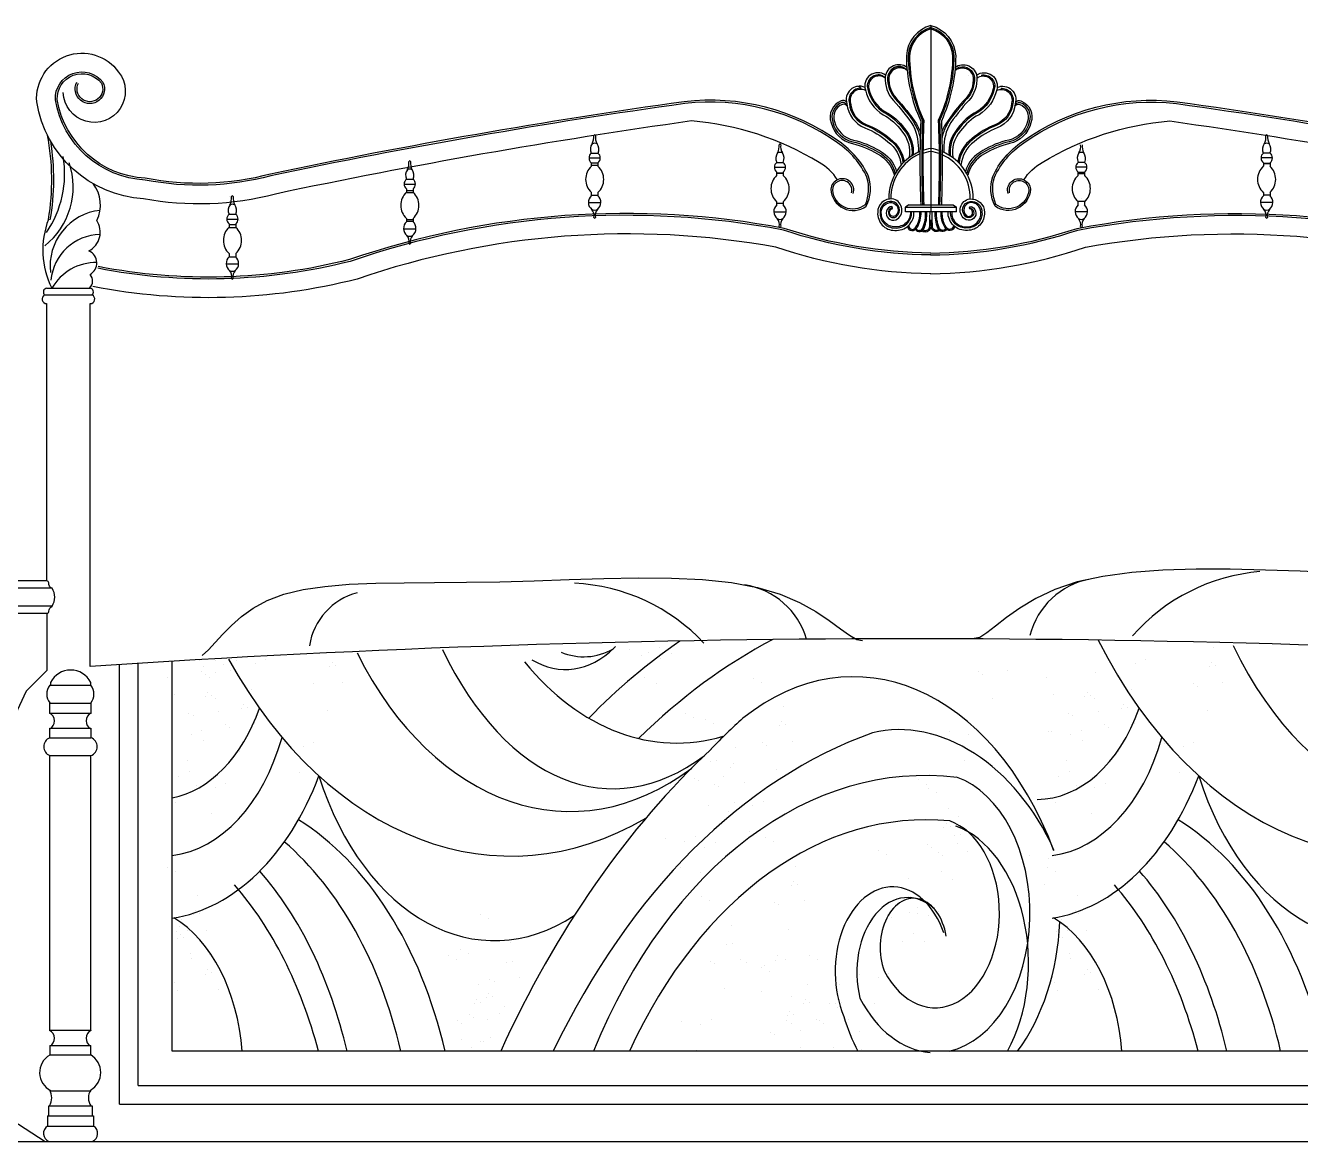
# Model space of a CAD drawing. Header units: inches. Extents: x 15.4 to 57.9, y 9.9 to 34.7.
# Drawn here: x 16.785 to 18.15, y 22.211 to 23.405 of the extents above; entities that cross this region are included whole.
import ezdxf

# ---------------------------------------------------------------- set-up
doc = ezdxf.new("R2010")
doc.units = ezdxf.units.IN
doc.header["$MEASUREMENT"] = 0
for name, color, linetype in [('02', 2, 'Continuous'), ('1', 1, 'Continuous'), ('4', 4, 'Continuous')]:
    doc.layers.add(name, color=color, linetype=linetype)

msp = doc.modelspace()

# ---------------------------------------------------------------- linework, layer by layer
at = {"layer": '02'}
for p, q in [((17.7954, 23.3517), (17.7954, 23.3517)), ((17.3886, 23.2633), (17.4007, 23.2633)), ((17.3911, 23.2685), (17.3982, 23.2685)), ((18.1202, 23.2633), (18.1082, 23.2633)), ((18.1178, 23.2685), (18.1107, 23.2685)), ((17.3911, 23.2581), (17.3982, 23.2581)), ((17.3911, 23.2581), (17.3911, 23.2544)), ((17.3911, 23.2557), (17.3982, 23.2557)), ((17.3982, 23.2581), (17.3982, 23.2544)), ((17.5871, 23.2534), (17.5991, 23.2534)), ((17.5895, 23.2586), (17.5966, 23.2586)), ((17.9218, 23.2534), (17.9098, 23.2534)), ((17.9193, 23.2586), (17.9122, 23.2586)), ((17.9196, 23.256), (17.9196, 23.256)), ((17.9224, 23.2604), (17.9224, 23.2604)), ((18.1107, 23.2581), (18.1107, 23.2544)), ((18.1178, 23.2574), (18.1107, 23.2574)), ((18.1178, 23.2569), (18.1107, 23.2569)), ((18.1178, 23.2581), (18.1178, 23.2544)), ((17.1932, 23.2406), (17.2003, 23.2406)), ((17.5895, 23.2482), (17.5895, 23.2445)), ((17.5895, 23.2475), (17.5966, 23.2475)), ((17.5895, 23.247), (17.5966, 23.247)), ((17.5966, 23.2482), (17.5966, 23.2445)), ((17.5968, 23.2451), (17.5968, 23.2451)), ((17.9122, 23.2482), (17.9122, 23.2445)), ((17.9193, 23.2477), (17.9122, 23.2477)), ((17.9193, 23.2465), (17.9122, 23.2465)), ((17.9193, 23.2482), (17.9193, 23.2445)), ((17.0033, 23.2225), (17.0033, 23.2225)), ((17.1907, 23.2354), (17.2027, 23.2354)), ((17.1932, 23.2302), (17.1932, 23.2265)), ((17.1932, 23.2286), (17.2003, 23.2286)), ((17.1932, 23.2264), (17.2003, 23.2264)), ((17.2003, 23.2302), (17.2003, 23.2265)), ((17.3911, 23.2265), (17.3911, 23.2229)), ((17.3911, 23.2236), (17.3982, 23.2236)), ((17.3982, 23.2265), (17.3982, 23.2229)), ((17.5986, 23.2256), (17.5986, 23.2256)), ((17.9066, 23.2352), (17.9066, 23.2352)), ((18.1107, 23.2265), (18.1107, 23.2229)), ((18.1178, 23.2236), (18.1107, 23.2236)), ((18.1178, 23.2265), (18.1178, 23.2229)), ((17.388, 23.2155), (17.4013, 23.2155)), ((17.5895, 23.2166), (17.5895, 23.213)), ((17.5895, 23.2149), (17.5966, 23.2149)), ((17.5966, 23.2166), (17.5966, 23.213)), ((17.731, 23.2133), (17.7275, 23.2107)), ((17.731, 23.2133), (17.7787, 23.2133)), ((17.7745, 23.2182), (17.7745, 23.2182)), ((17.7787, 23.2133), (17.7821, 23.2107)), ((17.7948, 23.2151), (17.7948, 23.2151)), ((17.8059, 23.2198), (17.8059, 23.2198)), ((17.9193, 23.2166), (17.9122, 23.2166)), ((17.9122, 23.2166), (17.9122, 23.213)), ((17.9157, 23.2195), (17.9157, 23.2195)), ((17.9174, 23.2091), (17.9174, 23.2091)), ((17.9193, 23.2166), (17.9193, 23.213)), ((18.1209, 23.2155), (18.1076, 23.2155)), ((17.0007, 23.1979), (17.0128, 23.1979)), ((17.0032, 23.2031), (17.0103, 23.2031)), ((17.014, 23.1965), (17.014, 23.1965)), ((17.1932, 23.1986), (17.1932, 23.1951)), ((17.1932, 23.1974), (17.2003, 23.1974)), ((17.1932, 23.1958), (17.2003, 23.1958)), ((17.2003, 23.1986), (17.2003, 23.1951)), ((17.5864, 23.2056), (17.5997, 23.2056)), ((17.7821, 23.2056), (17.7275, 23.2056)), ((17.9224, 23.2056), (17.9091, 23.2056)), ((17.0032, 23.1927), (17.0032, 23.189)), ((17.0032, 23.1922), (17.0103, 23.1922)), ((17.0032, 23.1889), (17.0103, 23.1889)), ((17.0103, 23.1927), (17.0103, 23.189)), ((17.19, 23.1876), (17.2034, 23.1876)), ((17.7906, 23.1873), (17.7906, 23.1873)), ((16.9995, 23.1626), (16.9995, 23.1626)), ((17.0032, 23.1611), (17.0032, 23.1575)), ((17.0032, 23.1575), (17.0103, 23.1575)), ((17.0103, 23.1611), (17.0103, 23.1575)), ((17.0001, 23.1501), (17.0134, 23.1501)), ((16.8057, 23.1167), (16.8567, 23.1167)), ((16.8079, 23.1241), (16.8545, 23.1241)), ((16.8079, 23.1074), (16.8079, 22.8107)), ((16.8544, 22.7189), (16.8544, 23.1074)), ((16.8137, 22.8027), (16.2148, 22.8027)), ((16.8081, 22.8107), (16.2204, 22.8107)), ((16.8137, 22.7837), (16.2148, 22.7837)), ((16.8084, 22.7757), (16.2201, 22.7757)), ((17.4322, 22.7376), (17.4322, 22.7376)), ((17.445, 22.7312), (17.445, 22.7312)), ((17.4524, 22.7344), (17.4524, 22.7344)), ((17.4636, 22.7391), (17.4636, 22.7391)), ((17.4765, 22.7328), (17.4765, 22.7328)), ((18.0576, 22.7394), (18.0576, 22.7394)), ((16.8858, 22.2506), (16.8858, 22.7207)), ((16.9058, 22.2706), (16.9058, 22.7218)), ((16.9424, 22.3074), (16.9424, 22.7239)), ((16.9713, 22.7256), (16.9713, 22.7256)), ((16.9756, 22.7193), (16.9756, 22.7193)), ((16.989, 22.7256), (16.989, 22.7256)), ((16.9974, 22.7211), (16.9974, 22.7211)), ((17.011, 22.7249), (17.011, 22.7249)), ((17.0313, 22.7218), (17.0313, 22.7218)), ((17.0425, 22.7264), (17.0425, 22.7264)), ((17.1108, 22.7186), (17.1108, 22.7186)), ((17.1135, 22.7231), (17.1135, 22.7231)), ((17.1173, 22.7199), (17.1173, 22.7199)), ((17.4653, 22.7281), (17.4653, 22.7281)), ((17.9733, 22.7218), (17.9733, 22.7218)), ((17.9845, 22.7264), (17.9845, 22.7264)), ((18.0528, 22.7186), (18.0528, 22.7186)), ((18.0556, 22.7231), (18.0556, 22.7231)), ((18.0593, 22.7199), (18.0593, 22.7199)), ((16.9368, 22.7072), (16.9368, 22.7072)), ((16.9732, 22.7133), (16.9732, 22.7133)), ((16.9775, 22.7104), (16.9775, 22.7104)), ((16.9823, 22.7077), (16.9823, 22.7077)), ((16.9885, 22.713), (16.9885, 22.713)), ((17.0046, 22.7148), (17.0046, 22.7148)), ((17.4483, 22.7067), (17.4483, 22.7067)), ((17.5648, 22.7066), (17.5648, 22.7066)), ((17.8054, 22.7135), (17.8054, 22.7135)), ((17.8097, 22.7107), (17.8097, 22.7107)), ((17.8368, 22.715), (17.8368, 22.715)), ((17.8789, 22.7072), (17.8789, 22.7072)), ((17.9305, 22.713), (17.9305, 22.713)), ((16.8112, 22.6991), (16.8551, 22.6991)), ((16.9444, 22.6895), (16.9444, 22.6895)), ((16.9803, 22.6914), (16.9803, 22.6914)), ((17.021, 22.6951), (17.021, 22.6951)), ((17.0272, 22.694), (17.0272, 22.694)), ((17.0935, 22.7007), (17.0935, 22.7007)), ((17.1249, 22.7022), (17.1249, 22.7022)), ((17.4612, 22.7003), (17.4612, 22.7003)), ((17.5732, 22.7022), (17.5732, 22.7022)), ((17.8864, 22.6895), (17.8864, 22.6895)), ((17.9224, 22.6914), (17.9224, 22.6914)), ((17.963, 22.6951), (17.963, 22.6951)), ((17.9692, 22.694), (17.9692, 22.694)), ((18.0355, 22.7007), (18.0355, 22.7007)), ((18.0398, 22.6978), (18.0398, 22.6978)), ((18.0669, 22.7022), (18.0669, 22.7022)), ((16.8112, 22.6799), (16.8551, 22.6799)), ((16.9776, 22.687), (16.9776, 22.687)), ((16.9841, 22.6883), (16.9841, 22.6883)), ((16.9882, 22.6844), (16.9882, 22.6844)), ((17.019, 22.6788), (17.019, 22.6788)), ((17.5968, 22.6761), (17.5968, 22.6761)), ((17.8205, 22.6846), (17.8205, 22.6846)), ((17.9196, 22.687), (17.9196, 22.687)), ((17.9261, 22.6883), (17.9261, 22.6883)), ((17.9303, 22.6844), (17.9303, 22.6844)), ((17.961, 22.6788), (17.961, 22.6788)), ((16.811, 22.6692), (16.8554, 22.6692)), ((16.9603, 22.669), (16.9603, 22.669)), ((16.9646, 22.6662), (16.9646, 22.6662)), ((16.9917, 22.6706), (16.9917, 22.6706)), ((17.0163, 22.6744), (17.0163, 22.6744)), ((17.0228, 22.6756), (17.0228, 22.6756)), ((17.1086, 22.6717), (17.1086, 22.6717)), ((17.4917, 22.6687), (17.4917, 22.6687)), ((17.5001, 22.6642), (17.5001, 22.6642)), ((17.5132, 22.6624), (17.5132, 22.6624)), ((17.9023, 22.669), (17.9023, 22.669)), ((17.9066, 22.6662), (17.9066, 22.6662)), ((17.9337, 22.6706), (17.9337, 22.6706)), ((17.9583, 22.6744), (17.9583, 22.6744)), ((17.9648, 22.6756), (17.9648, 22.6756)), ((18.0506, 22.6717), (18.0506, 22.6717)), ((16.8112, 22.6529), (16.8551, 22.6529)), ((16.9423, 22.649), (16.9423, 22.649)), ((16.9737, 22.6505), (16.9737, 22.6505)), ((16.9989, 22.6564), (16.9989, 22.6564)), ((17.0033, 22.6535), (17.0033, 22.6535)), ((17.0304, 22.6579), (17.0304, 22.6579)), ((17.5216, 22.6579), (17.5216, 22.6579)), ((17.5921, 22.6554), (17.5921, 22.6554)), ((17.5948, 22.6598), (17.5948, 22.6598)), ((17.5986, 22.6566), (17.5986, 22.6566)), ((17.7745, 22.6493), (17.7745, 22.6493)), ((17.8059, 22.6508), (17.8059, 22.6508)), ((17.8809, 22.6499), (17.8809, 22.6499)), ((17.8843, 22.649), (17.8843, 22.649)), ((17.9157, 22.6505), (17.9157, 22.6505)), ((17.941, 22.6564), (17.941, 22.6564)), ((17.9453, 22.6535), (17.9453, 22.6535)), ((17.9724, 22.6579), (17.9724, 22.6579)), ((16.8112, 22.6428), (16.8551, 22.6428)), ((16.9625, 22.6459), (16.9625, 22.6459)), ((16.9754, 22.6401), (16.9754, 22.6401)), ((17.0626, 22.6364), (17.0626, 22.6364)), ((17.094, 22.6379), (17.094, 22.6379)), ((17.5238, 22.6382), (17.5238, 22.6382)), ((17.5747, 22.6374), (17.5747, 22.6374)), ((17.6062, 22.6389), (17.6062, 22.6389)), ((17.7948, 22.6461), (17.7948, 22.6461)), ((17.9046, 22.6459), (17.9046, 22.6459)), ((17.9174, 22.6401), (17.9174, 22.6401)), ((18.0046, 22.6364), (18.0046, 22.6364)), ((18.036, 22.6379), (18.036, 22.6379)), ((16.8112, 22.6236), (16.8551, 22.6236)), ((17.014, 22.6275), (17.014, 22.6275)), ((17.0828, 22.6332), (17.0828, 22.6332)), ((17.5453, 22.6319), (17.5453, 22.6319)), ((17.5791, 22.6346), (17.5791, 22.6346)), ((17.9561, 22.6275), (17.9561, 22.6275)), ((18.0249, 22.6332), (18.0249, 22.6332)), ((16.9584, 22.6181), (16.9584, 22.6181)), ((17.519, 22.6175), (17.519, 22.6175)), ((17.5255, 22.6187), (17.5255, 22.6187)), ((17.5405, 22.6111), (17.5405, 22.6111)), ((17.5433, 22.6156), (17.5433, 22.6156)), ((17.5898, 22.6085), (17.5898, 22.6085)), ((17.7906, 22.6183), (17.7906, 22.6183)), ((17.9004, 22.6181), (17.9004, 22.6181)), ((16.9496, 22.6016), (16.9496, 22.6016)), ((16.9608, 22.6063), (16.9608, 22.6063)), ((17.0787, 22.6055), (17.0787, 22.6055)), ((17.5017, 22.5995), (17.5017, 22.5995)), ((17.506, 22.5966), (17.506, 22.5966)), ((17.5331, 22.601), (17.5331, 22.601)), ((17.5546, 22.5947), (17.5546, 22.5947)), ((17.7414, 22.5977), (17.7414, 22.5977)), ((17.8917, 22.6016), (17.8917, 22.6016)), ((17.9028, 22.6063), (17.9028, 22.6063)), ((18.0208, 22.6055), (18.0208, 22.6055)), ((16.9681, 22.5921), (16.9681, 22.5921)), ((16.9883, 22.589), (16.9883, 22.589)), ((16.9995, 22.5936), (16.9995, 22.5936)), ((17.5232, 22.5932), (17.5232, 22.5932)), ((17.5275, 22.5903), (17.5275, 22.5903)), ((17.7498, 22.5932), (17.7498, 22.5932)), ((17.7526, 22.5888), (17.7526, 22.5888)), ((17.761, 22.5843), (17.761, 22.5843)), ((17.9101, 22.5921), (17.9101, 22.5921)), ((17.9303, 22.589), (17.9303, 22.589)), ((17.9415, 22.5936), (17.9415, 22.5936)), ((16.9455, 22.5739), (16.9455, 22.5739)), ((17.5168, 22.5706), (17.5168, 22.5706)), ((17.5439, 22.5732), (17.5439, 22.5732)), ((17.5641, 22.57), (17.5641, 22.57)), ((17.5753, 22.5747), (17.5753, 22.5747)), ((17.7734, 22.5672), (17.7734, 22.5672)), ((17.8876, 22.5739), (17.8876, 22.5739)), ((16.9842, 22.5612), (16.9842, 22.5612)), ((17.5383, 22.5642), (17.5383, 22.5642)), ((17.7847, 22.5583), (17.7847, 22.5583)), ((17.9262, 22.5612), (17.9262, 22.5612)), ((17.56, 22.5422), (17.56, 22.5422)), ((17.7687, 22.5465), (17.7687, 22.5465)), ((17.7714, 22.5509), (17.7714, 22.5509)), ((17.7752, 22.5477), (17.7752, 22.5477)), ((17.4708, 22.5352), (17.4708, 22.5352)), ((17.4911, 22.5321), (17.4911, 22.5321)), ((17.5022, 22.5367), (17.5022, 22.5367)), ((17.5125, 22.5257), (17.5125, 22.5257)), ((17.5237, 22.5304), (17.5237, 22.5304)), ((17.5777, 22.5359), (17.5777, 22.5359)), ((17.586, 22.5314), (17.586, 22.5314)), ((17.7514, 22.5285), (17.7514, 22.5285)), ((17.7799, 22.5376), (17.7799, 22.5376)), ((17.7828, 22.53), (17.7828, 22.53)), ((17.7864, 22.5388), (17.7864, 22.5388)), ((17.6987, 22.5225), (17.6987, 22.5225)), ((17.7071, 22.518), (17.7071, 22.518)), ((17.7557, 22.5256), (17.7557, 22.5256)), ((17.7626, 22.5196), (17.7626, 22.5196)), ((17.7669, 22.5167), (17.7669, 22.5167)), ((17.794, 22.5211), (17.794, 22.5211)), ((17.8601, 22.5164), (17.8601, 22.5164)), ((17.8803, 22.5132), (17.8803, 22.5132)), ((16.9374, 22.5043), (16.9374, 22.5043)), ((16.9458, 22.4998), (16.9458, 22.4998)), ((17.487, 22.5043), (17.487, 22.5043)), ((17.6097, 22.5054), (17.6097, 22.5054)), ((17.7664, 22.4996), (17.7664, 22.4996)), ((17.8794, 22.5043), (17.8794, 22.5043)), ((17.8878, 22.4998), (17.8878, 22.4998)), ((17.5084, 22.498), (17.5084, 22.498)), ((17.6077, 22.4891), (17.6077, 22.4891)), ((17.6115, 22.4859), (17.6115, 22.4859)), ((17.7308, 22.492), (17.7308, 22.492)), ((17.7777, 22.4907), (17.7777, 22.4907)), ((17.8762, 22.4855), (17.8762, 22.4855)), ((16.9695, 22.4738), (16.9695, 22.4738)), ((17.5089, 22.4727), (17.5089, 22.4727)), ((17.605, 22.4847), (17.605, 22.4847)), ((17.726, 22.4713), (17.726, 22.4713)), ((17.7325, 22.4725), (17.7325, 22.4725)), ((17.9115, 22.4738), (17.9115, 22.4738)), ((16.9675, 22.4575), (16.9675, 22.4575)), ((17.5173, 22.4682), (17.5173, 22.4682)), ((17.5876, 22.4667), (17.5876, 22.4667)), ((17.592, 22.4638), (17.592, 22.4638)), ((17.619, 22.4682), (17.619, 22.4682)), ((17.7205, 22.4642), (17.7205, 22.4642)), ((17.7407, 22.461), (17.7407, 22.461)), ((17.7519, 22.4657), (17.7519, 22.4657)), ((17.9095, 22.4575), (17.9095, 22.4575)), ((16.9523, 22.4485), (16.9523, 22.4485)), ((16.9647, 22.4531), (16.9647, 22.4531)), ((16.9712, 22.4543), (16.9712, 22.4543)), ((17.2726, 22.4537), (17.2726, 22.4537)), ((17.281, 22.4492), (17.281, 22.4492)), ((17.7087, 22.4533), (17.7087, 22.4533)), ((17.713, 22.4504), (17.713, 22.4504)), ((17.7317, 22.4553), (17.7317, 22.4553)), ((17.7401, 22.4548), (17.7401, 22.4548)), ((17.752, 22.4521), (17.752, 22.4521)), ((17.7631, 22.4568), (17.7631, 22.4568)), ((17.8943, 22.4485), (17.8943, 22.4485)), ((17.9067, 22.4531), (17.9067, 22.4531)), ((17.9132, 22.4543), (17.9132, 22.4543)), ((16.9474, 22.4351), (16.9474, 22.4351)), ((16.9503, 22.441), (16.9503, 22.441)), ((16.9517, 22.4322), (16.9517, 22.4322)), ((16.9587, 22.4366), (16.9587, 22.4366)), ((16.9788, 22.4366), (16.9788, 22.4366)), ((17.541, 22.4422), (17.541, 22.4422)), ((17.6027, 22.4378), (17.6027, 22.4378)), ((17.7366, 22.4333), (17.7366, 22.4333)), ((17.8894, 22.4351), (17.8894, 22.4351)), ((17.8923, 22.441), (17.8923, 22.441)), ((17.8923, 22.4322), (17.8923, 22.4322)), ((17.9007, 22.4366), (17.9007, 22.4366)), ((17.9208, 22.4366), (17.9208, 22.4366)), ((16.9475, 22.4278), (16.9475, 22.4278)), ((16.954, 22.429), (16.954, 22.429)), ((17.3046, 22.4232), (17.3046, 22.4232)), ((17.5362, 22.4214), (17.5362, 22.4214)), ((17.5427, 22.4227), (17.5427, 22.4227)), ((17.7238, 22.4244), (17.7238, 22.4244)), ((17.7479, 22.4244), (17.7479, 22.4244)), ((17.896, 22.429), (17.896, 22.429)), ((16.9616, 22.4113), (16.9616, 22.4113)), ((16.9625, 22.4062), (16.9625, 22.4062)), ((16.9823, 22.4105), (16.9823, 22.4105)), ((17.2382, 22.4094), (17.2382, 22.4094)), ((17.2466, 22.405), (17.2466, 22.405)), ((17.2511, 22.4157), (17.2511, 22.4157)), ((17.2595, 22.4113), (17.2595, 22.4113)), ((17.3064, 22.4037), (17.3064, 22.4037)), ((17.5189, 22.4035), (17.5189, 22.4035)), ((17.5503, 22.405), (17.5503, 22.405)), ((17.5882, 22.4039), (17.5882, 22.4039)), ((17.5905, 22.4094), (17.5905, 22.4094)), ((17.5989, 22.405), (17.5989, 22.405)), ((17.6249, 22.4094), (17.6249, 22.4094)), ((17.6333, 22.405), (17.6333, 22.405)), ((17.9036, 22.4113), (17.9036, 22.4113)), ((17.9045, 22.4062), (17.9045, 22.4062)), ((17.9244, 22.4105), (17.9244, 22.4105)), ((16.9776, 22.3898), (16.9776, 22.3898)), ((16.9803, 22.3942), (16.9803, 22.3942)), ((16.9841, 22.391), (16.9841, 22.391)), ((17.2999, 22.4025), (17.2999, 22.4025)), ((17.5232, 22.4006), (17.5232, 22.4006)), ((17.5568, 22.4024), (17.5568, 22.4024)), ((17.5734, 22.3968), (17.5734, 22.3968)), ((17.577, 22.3993), (17.577, 22.3993)), ((17.5818, 22.3923), (17.5818, 22.3923)), ((17.7093, 22.3905), (17.7093, 22.3905)), ((17.9196, 22.3898), (17.9196, 22.3898)), ((17.9224, 22.3942), (17.9224, 22.3942)), ((17.9261, 22.391), (17.9261, 22.391)), ((16.9453, 22.3809), (16.9453, 22.3809)), ((17.2702, 22.3789), (17.2702, 22.3789)), ((17.2825, 22.3845), (17.2825, 22.3845)), ((17.2869, 22.3816), (17.2869, 22.3816)), ((17.314, 22.386), (17.314, 22.386)), ((17.6226, 22.3789), (17.6226, 22.3789)), ((17.657, 22.3789), (17.657, 22.3789)), ((17.6778, 22.389), (17.6778, 22.389)), ((17.6981, 22.3858), (17.6981, 22.3858)), ((17.8873, 22.3809), (17.8873, 22.3809)), ((16.9479, 22.3723), (16.9479, 22.3723)), ((16.9917, 22.3733), (16.9917, 22.3733)), ((17.2682, 22.3626), (17.2682, 22.3626)), ((17.2784, 22.3645), (17.2784, 22.3645)), ((17.2811, 22.369), (17.2811, 22.369)), ((17.2849, 22.3658), (17.2849, 22.3658)), ((17.534, 22.3745), (17.534, 22.3745)), ((17.5729, 22.3715), (17.5729, 22.3715)), ((17.6054, 22.3663), (17.6054, 22.3663)), ((17.6206, 22.3626), (17.6206, 22.3626)), ((17.655, 22.3626), (17.655, 22.3626)), ((17.8899, 22.3723), (17.8899, 22.3723)), ((17.9337, 22.3733), (17.9337, 22.3733)), ((17.2655, 22.3582), (17.2655, 22.3582)), ((17.272, 22.3594), (17.272, 22.3594)), ((17.2976, 22.3556), (17.2976, 22.3556)), ((17.6034, 22.35), (17.6034, 22.35)), ((17.6178, 22.3582), (17.6178, 22.3582)), ((17.6244, 22.3594), (17.6244, 22.3594)), ((17.6464, 22.3588), (17.6464, 22.3588)), ((17.6522, 22.3582), (17.6522, 22.3582)), ((17.6548, 22.3544), (17.6548, 22.3544)), ((17.6587, 22.3594), (17.6587, 22.3594)), ((17.694, 22.3581), (17.694, 22.3581)), ((17.2482, 22.3402), (17.2482, 22.3402)), ((17.2525, 22.3374), (17.2525, 22.3374)), ((17.2611, 22.3465), (17.2611, 22.3465)), ((17.2654, 22.3437), (17.2654, 22.3437)), ((17.2796, 22.3417), (17.2796, 22.3417)), ((17.2925, 22.3481), (17.2925, 22.3481)), ((17.488, 22.3392), (17.488, 22.3392)), ((17.5083, 22.336), (17.5083, 22.336)), ((17.5194, 22.3407), (17.5194, 22.3407)), ((17.6005, 22.3402), (17.6005, 22.3402)), ((17.6007, 22.3456), (17.6007, 22.3456)), ((17.6049, 22.3374), (17.6049, 22.3374)), ((17.6072, 22.3468), (17.6072, 22.3468)), ((17.6319, 22.3417), (17.6319, 22.3417)), ((17.6349, 22.3402), (17.6349, 22.3402)), ((17.6392, 22.3374), (17.6392, 22.3374)), ((17.6663, 22.3417), (17.6663, 22.3417)), ((16.811, 22.3296), (16.8554, 22.3296)), ((17.2831, 22.3217), (17.2831, 22.3217)), ((17.5833, 22.3276), (17.5833, 22.3276)), ((17.5877, 22.3247), (17.5877, 22.3247)), ((17.6148, 22.3291), (17.6148, 22.3291)), ((17.6785, 22.3283), (17.6785, 22.3283)), ((16.8112, 22.3134), (16.8551, 22.3134)), ((18.5665, 22.3072), (16.9424, 22.3074)), ((17.2517, 22.3202), (17.2517, 22.3202)), ((17.2633, 22.3113), (17.2633, 22.3113)), ((17.2719, 22.3171), (17.2719, 22.3171)), ((17.2761, 22.3176), (17.2761, 22.3176)), ((17.5041, 22.3083), (17.5041, 22.3083)), ((17.6156, 22.3113), (17.6156, 22.3113)), ((17.65, 22.3113), (17.65, 22.3113)), ((17.6737, 22.3076), (17.6737, 22.3076)), ((17.6802, 22.3088), (17.6802, 22.3088)), ((16.8112, 22.3032), (16.8551, 22.3032)), ((16.9058, 22.2706), (18.6031, 22.2706)), ((16.8112, 22.265), (16.8551, 22.265)), ((16.8102, 22.2488), (16.8567, 22.2488)), ((16.8858, 22.2506), (18.6231, 22.2506)), ((16.8089, 22.238), (16.8581, 22.238)), ((16.8089, 22.2271), (16.8581, 22.2271)), ((16.8102, 22.2107), (16.8567, 22.2107))]:
    msp.add_line(p, q, dxfattribs=at)
for points in [[(17.7548, 23.4051, 0.321834), (17.7284, 23.3727, 0.104058), (17.7438, 23.3028, 0.01906), (17.7438, 23.2133)], [(17.7548, 23.403, 0.316969), (17.7304, 23.3726, 0.104631), (17.7457, 23.3032, 0.019175), (17.7457, 23.2133, 0.019159)], [(17.7548, 23.4017, 0.313404), (17.7317, 23.3726, 0.105017), (17.747, 23.3034, 0.019252), (17.747, 23.2133, 0.019225)], [(17.7548, 23.4051, -0.321834), (17.7813, 23.3727, -0.104058), (17.7659, 23.3028, -0.01906), (17.7659, 23.2133)], [(17.7548, 23.403, -0.316969), (17.7793, 23.3726, -0.104631), (17.764, 23.3032, -0.019175), (17.764, 23.2133, -0.019159)], [(17.7548, 23.4017, -0.313404), (17.778, 23.3726, -0.105017), (17.7626, 23.3034, -0.019252), (17.7627, 23.2133, -0.019225)], [(17.6546, 23.24, 0.130335), (17.6349, 23.2583, 0.118171), (17.4984, 23.3029, 0.016946), (17.0529, 23.2247, -0.112564), (16.9117, 23.2197, -0.352312), (16.7973, 23.3233, -0.758077), (16.885, 23.3553, -1.374201), (16.8256, 23.3333)], [(17.8543, 23.24, -0.130335), (17.8739, 23.2583, -0.118171), (18.0105, 23.3029, -0.016946), (18.4559, 23.2247, 0.112564), (18.5972, 23.2197, 0.352312), (18.7115, 23.3233, 0.758077), (18.6238, 23.3553, 1.374201), (18.6833, 23.3333)], [(17.7292, 23.3602, 0.584196), (17.7058, 23.35, 0.19936), (17.7145, 23.3247, -0.045853), (17.7359, 23.2975, -0.123926), (17.7412, 23.2694)], [(17.7246, 23.3605, 0.453761), (17.7084, 23.3498, 0.198183), (17.7165, 23.3265, -0.045787), (17.738, 23.2989, -0.088983), (17.7432, 23.2839, -0.129825)], [(17.7293, 23.3569, 0.583035), (17.7097, 23.3496, 0.197416), (17.7174, 23.3273, -0.045693), (17.7391, 23.2997, -0.062893), (17.7434, 23.2914, -0.229642)], [(17.7804, 23.3569, -0.583035), (17.8, 23.3496, -0.197416), (17.7923, 23.3273, 0.045693), (17.7706, 23.2997, 0.062893), (17.7663, 23.2914, 0.229642)], [(17.7851, 23.3605, -0.453761), (17.8013, 23.3498, -0.198183), (17.7932, 23.3265, 0.045787), (17.7716, 23.2989, 0.088983), (17.7665, 23.2839, 0.129825)], [(17.7805, 23.3602, -0.584196), (17.8039, 23.35, -0.19936), (17.7952, 23.3247, 0.045853), (17.7738, 23.2975, 0.123926), (17.7685, 23.2694)], [(17.6698, 23.2261, 1.128329), (17.6492, 23.2288, 0.591946), (17.6846, 23.2136, 0.177266), (17.6862, 23.2426, 0.137366), (17.6548, 23.2794, 0.18565), (17.4913, 23.3216, 0.01702), (17.0479, 23.2442, -0.114182), (16.9134, 23.2397, -0.351273), (16.8172, 23.3256, -0.733847), (16.8682, 23.3444, -1.630344), (16.8401, 23.3444)], [(17.6716, 23.2252, 1.113519), (17.6476, 23.2299, 0.603936), (17.6855, 23.2118, 0.199699), (17.688, 23.2435, 0.134919), (17.6563, 23.2808, 0.187041), (17.4906, 23.3235, 0.017027), (17.0475, 23.2461, -0.114354), (16.9135, 23.2417, -0.351106), (16.8192, 23.3258, -0.729395), (16.8665, 23.3434, -1.61802), (16.8419, 23.3435)], [(17.7062, 23.352, 0.713674), (17.6845, 23.3362, 0.197862), (17.7035, 23.3095, -0.125726), (17.7233, 23.2923, -0.227303), (17.7315, 23.2637)], [(17.7012, 23.3519, 0.567914), (17.687, 23.3369, 0.197377), (17.7048, 23.3118, -0.124362), (17.7254, 23.2939, -0.218414), (17.7342, 23.2655, -0.236433)], [(17.7058, 23.3488, 0.716106), (17.6883, 23.3372, 0.197073), (17.7054, 23.313, -0.12372), (17.7264, 23.2947, -0.210307), (17.7356, 23.2664, -0.235852)], [(17.8039, 23.3488, -0.716106), (17.8214, 23.3372, -0.197073), (17.8042, 23.313, 0.12372), (17.7833, 23.2947, 0.210307), (17.7741, 23.2664, 0.235852)], [(17.8085, 23.3519, -0.567914), (17.8226, 23.3369, -0.197377), (17.8049, 23.3118, 0.124362), (17.7843, 23.2939, 0.218414), (17.7755, 23.2655, 0.236433)], [(17.8035, 23.352, -0.713674), (17.8252, 23.3362, -0.197862), (17.8062, 23.3095, 0.125726), (17.7864, 23.2923, 0.227303), (17.7782, 23.2637)], [(17.8373, 23.2252, -1.113519), (17.8613, 23.2299, -0.603936), (17.8234, 23.2118, -0.199699), (17.8209, 23.2435, -0.134919), (17.8526, 23.2808, -0.187041), (18.0183, 23.3235, -0.017027), (18.4614, 23.2461, 0.114354), (18.5953, 23.2417, 0.351106), (18.6896, 23.3258, 0.729395), (18.6424, 23.3434, 1.61802), (18.667, 23.3435)], [(17.839, 23.2261, -1.128329), (17.8596, 23.2288, -0.591946), (17.8243, 23.2136, -0.177266), (17.8227, 23.2426, -0.137366), (17.8541, 23.2794, -0.18565), (18.0176, 23.3216, -0.01702), (18.4609, 23.2442, 0.114182), (18.5955, 23.2397, 0.351273), (18.6916, 23.3256, 0.733847), (18.6407, 23.3444, 1.630344), (18.6688, 23.3444)], [(17.684, 23.3389, 0.660154), (17.6648, 23.3212, 0.286671), (17.684, 23.2957, -0.079442), (17.7087, 23.2807, -0.211081), (17.7228, 23.2556)], [(17.6801, 23.3379, 0.521172), (17.6674, 23.3217, 0.289387), (17.685, 23.2981, -0.079247), (17.7104, 23.2828, -0.211534), (17.7248, 23.2578, -0.229325)], [(17.6847, 23.3354, 0.669599), (17.6687, 23.3219, 0.291004), (17.6854, 23.2993, -0.079157), (17.7112, 23.2838, -0.203811), (17.726, 23.2589, -0.229)], [(17.825, 23.3354, -0.669599), (17.841, 23.3219, -0.291004), (17.8243, 23.2993, 0.079157), (17.7985, 23.2838, 0.203811), (17.7837, 23.2589, 0.229)], [(17.8295, 23.3379, -0.521172), (17.8423, 23.3217, -0.289387), (17.8247, 23.2981, 0.079247), (17.7993, 23.2828, 0.211534), (17.7849, 23.2578, 0.229325)], [(17.8257, 23.3389, -0.660154), (17.8449, 23.3212, -0.286671), (17.8257, 23.2957, 0.079442), (17.8009, 23.2807, 0.211081), (17.7869, 23.2556)], [(17.6643, 23.3231, 0.320854), (17.6587, 23.3245, 0.406479), (17.6479, 23.301, 0.287561), (17.6708, 23.2787, -0.079442), (17.6976, 23.2678, -0.207773), (17.7156, 23.2449)], [(17.665, 23.3189, 0.425009), (17.6593, 23.3226, 0.40608), (17.6497, 23.3016, 0.288648), (17.6712, 23.2806, -0.079294), (17.6985, 23.2695, -0.217607), (17.7166, 23.2467)], [(17.6651, 23.3187, 0.294391), (17.6599, 23.3207, 0.405298), (17.6516, 23.3022, 0.289918), (17.6717, 23.2825, -0.079157), (17.6995, 23.2712, -0.203363), (17.718, 23.249, -0.2322)], [(17.8446, 23.3187, -0.294391), (17.8498, 23.3207, -0.405298), (17.8581, 23.3022, -0.289918), (17.838, 23.2825, 0.079157), (17.8102, 23.2712, 0.203363), (17.7917, 23.249, 0.2322)], [(17.8447, 23.3189, -0.425009), (17.8504, 23.3226, -0.40608), (17.8599, 23.3016, -0.288648), (17.8384, 23.2806, 0.079294), (17.8111, 23.2695, 0.217607), (17.7931, 23.2467)], [(17.8454, 23.3231, -0.320854), (17.851, 23.3245, -0.406479), (17.8618, 23.301, -0.287561), (17.8389, 23.2787, 0.079442), (17.8121, 23.2678, 0.207773), (17.7941, 23.2449)], [(17.7327, 23.2056, -0.457237), (17.7163, 23.1897, -0.450674), (17.7016, 23.2053, -0.440948), (17.7128, 23.2155, -0.6587), (17.7168, 23.2015, -1.191199), (17.7134, 23.209, 0.903651), (17.7111, 23.2111, 1.107688), (17.719, 23.1982, 0.671425), (17.7133, 23.2194, 0.449412), (17.6977, 23.205, 0.432438), (17.7159, 23.1858, 0.454831), (17.7366, 23.2056, 0.497707)], [(17.7136, 23.21, 1.260833), (17.7175, 23.2004, 0.665496), (17.713, 23.2168, 0.44631), (17.7003, 23.2051, 0.441646), (17.7161, 23.1884, 0.4565), (17.734, 23.2056, 0.4565)], [(17.777, 23.2056, 0.457237), (17.7933, 23.1897, 0.450674), (17.8081, 23.2053, 0.440948), (17.7969, 23.2155, 0.6587), (17.7929, 23.2015, 1.191199), (17.7963, 23.209, -0.903651), (17.7986, 23.2111, -1.107688), (17.7907, 23.1982, -0.671425), (17.7963, 23.2194, -0.449412), (17.812, 23.205, -0.432438), (17.7938, 23.1858, -0.454831), (17.7731, 23.2056, -0.497707)], [(17.796, 23.21, -1.260833), (17.7922, 23.2004, -0.665496), (17.7967, 23.2168, -0.44631), (17.8094, 23.2051, -0.441646), (17.7936, 23.1884, -0.4565), (17.7757, 23.2056, -0.4565)], [(17.7548, 23.1595, -0.07755), (17.5967, 23.1861, 0.13035), (17.1328, 23.1526, -0.110529), (16.8626, 23.1452, -0.080668)], [(17.7548, 23.1615, -0.077438), (17.5976, 23.1879, 0.130557), (17.1321, 23.1545, -0.110465), (16.8632, 23.1471, -0.080512)], [(17.7296, 23.19, 0.738976), (17.7398, 23.1887, 0.150557), (17.7441, 23.2056)], [(17.7309, 23.1911, 0.834106), (17.7387, 23.1893, 0.151311), (17.7428, 23.2055, 0.151311)], [(17.7381, 23.1866, 0.607682), (17.7475, 23.1883, 0.107873), (17.7503, 23.2056)], [(17.739, 23.1875, 0.621305), (17.7462, 23.1887, 0.108219), (17.749, 23.2055, 0.108219)], [(17.7452, 23.1854, 0.475167), (17.7546, 23.1885, 0.05973), (17.7549, 23.1971)], [(17.7463, 23.1863, 0.442863), (17.7533, 23.1888, 0.00349), (17.7538, 23.2056)], [(17.7541, 23.1615, 0.077438), (17.9113, 23.1879, -0.130557), (18.3768, 23.1545, 0.110465), (18.6457, 23.1471, 0.080578)], [(17.7541, 23.1595, 0.07755), (17.9121, 23.1861, -0.13035), (18.3761, 23.1526, 0.110529), (18.6463, 23.1452, 0.080733)], [(17.7644, 23.1854, -0.475167), (17.7551, 23.1885, -0.05973), (17.7548, 23.1971)], [(17.7634, 23.1863, -0.442863), (17.7564, 23.1888, -0.00349), (17.7559, 23.2056)], [(17.7716, 23.1866, -0.607682), (17.7622, 23.1883, -0.107873), (17.7594, 23.2056)], [(17.7707, 23.1875, -0.621305), (17.7635, 23.1887, -0.108219), (17.7607, 23.2055, -0.108219)], [(17.7801, 23.19, -0.738976), (17.7699, 23.1887, -0.150557), (17.7656, 23.2056)], [(17.7788, 23.1911, -0.834106), (17.771, 23.1893, -0.151311), (17.7669, 23.2055, -0.151311)], [(17.7548, 23.1393, -0.078597), (17.5887, 23.1678, 0.128176), (17.1404, 23.1337, -0.111029), (16.8575, 23.1257, -0.082024)], [(17.7541, 23.1393, 0.078597), (17.9202, 23.1678, -0.128176), (18.3685, 23.1337, 0.111029), (18.6514, 23.1257, 0.082091)], [(16.8104, 22.7781, -0.240861), (16.8137, 22.7837, 0.308746), (16.8137, 22.8027, -0.326735), (16.8102, 22.8087, 0.287623), (16.8081, 22.8107)], [(16.8084, 22.715), (16.8084, 22.7757, 0.31391), (16.8104, 22.7782)]]:
    msp.add_lwpolyline(points, format="xyb", dxfattribs=at)
for points in [[(17.7548, 23.4051), (17.7548, 23.2056)], [(17.7275, 23.2056), (17.7275, 23.2107), (17.7821, 23.2107)], [(17.7548, 23.2107), (17.7548, 23.2056)], [(17.7821, 23.2056), (17.7821, 23.2107)], [(16.9744, 22.7307), (16.9812, 22.7369), (16.9884, 22.7447), (16.9965, 22.7535), (17.0057, 22.7629), (17.0164, 22.7724), (17.0291, 22.7814), (17.0441, 22.7896), (17.0618, 22.7964), (17.0824, 22.8014), (17.1058, 22.8048), (17.1318, 22.807), (17.1602, 22.8082), (17.1907, 22.8087), (17.2232, 22.809), (17.2574, 22.8092), (17.293, 22.8097), (17.3298, 22.8107), (17.3672, 22.812), (17.4046, 22.8132), (17.4413, 22.8138), (17.4768, 22.8135), (17.5103, 22.812), (17.5413, 22.8089), (17.5691, 22.8037), (17.5933, 22.7964), (17.6139, 22.7874), (17.6314, 22.7778), (17.6459, 22.7682), (17.6579, 22.7595), (17.6676, 22.7525), (17.6753, 22.748), (17.6813, 22.7468)], [(18.187, 22.8192), (18.1502, 22.8209), (18.1128, 22.8222), (18.0753, 22.8231), (18.0386, 22.8231), (18.0032, 22.8221), (17.9697, 22.8197), (17.9388, 22.8155), (17.9112, 22.8095), (17.8873, 22.8013), (17.867, 22.7917), (17.8499, 22.7815), (17.8357, 22.7714), (17.824, 22.7623), (17.8146, 22.7549), (17.807, 22.7502), (17.801, 22.7488)], [(16.8084, 22.715), (16.7859, 22.6925), (16.7012, 22.5112), (16.6639, 22.3581), (16.6318, 22.2231), (16.6487, 22.2453), (16.6608, 22.2614), (16.685, 22.2654), (16.7213, 22.2654), (16.8063, 22.2106)], [(16.8112, 22.669), (16.8112, 22.6799)], [(16.8551, 22.6799), (16.8551, 22.669)], [(16.8112, 22.6428), (16.8112, 22.6529)], [(16.8551, 22.6529), (16.8551, 22.6428)], [(16.8112, 22.3294), (16.8112, 22.6236)], [(16.8551, 22.3294), (16.8551, 22.6236)], [(16.8112, 22.3134), (16.8112, 22.3032)], [(16.8551, 22.3032), (16.8551, 22.3134)], [(16.8102, 22.238), (16.8102, 22.2489)], [(16.8567, 22.2489), (16.8567, 22.238)], [(16.8089, 22.238), (16.8089, 22.2271)], [(16.8581, 22.238), (16.8581, 22.2271)]]:
    msp.add_lwpolyline(points, dxfattribs=at)
for centre, radius, start, end in [((17.7204, 23.3503), 0.011, 36.6563, 170.7414), ((17.7893, 23.3503), 0.011, 112.1713, 143.3437), ((17.6984, 23.3427), 0.00956, 39.5094, 73.0672), ((17.6749, 23.3337), 0.00654, 39.1436, 85.0548), ((16.5634, 23.2397), 0.25, 350.3032, 11.0916), ((16.5601, 23.2406), 0.2554, 350.2036, 9.1396), ((17.3998, 23.2727), 0.00973, 142.984, 206.0443), ((17.3758, 23.2864), 0.018, 334.337, 2.9211), ((17.3946, 23.2729), 0.00621, 65.4734, 114.5266), ((17.3946, 23.2872), 0.000826, 10.8039, 169.1961), ((17.4108, 23.2859), 0.0154, 174.655, 208.3317), ((17.3883, 23.2726), 0.0108, 337.2963, 33.6755), ((17.5743, 23.2765), 0.018, 334.337, 2.9211), ((17.5931, 23.2773), 0.000826, 10.8039, 169.1961), ((17.6092, 23.276), 0.0154, 174.655, 208.3317), ((17.8997, 23.276), 0.0154, 331.6683, 5.345), ((17.9346, 23.2765), 0.018, 177.0789, 205.663), ((18.1206, 23.2726), 0.0108, 146.3245, 202.7037), ((18.0981, 23.2859), 0.0154, 331.6683, 5.345), ((18.1142, 23.2729), 0.00621, 65.4734, 114.5266), ((18.1142, 23.2872), 0.000826, 10.8039, 169.1961), ((18.1331, 23.2864), 0.018, 177.0789, 205.663), ((18.109, 23.2727), 0.00973, 333.9557, 37.016), ((16.7161, 23.2465), 0.1111, 325.5388, 9.5578), ((17.3953, 23.2633), 0.00669, 129.0652, 230.9348), ((17.394, 23.2633), 0.00669, 309.0652, 50.9348), ((17.5983, 23.2629), 0.00973, 142.984, 206.0443), ((17.5931, 23.2631), 0.00621, 65.4734, 114.5266), ((17.5867, 23.2628), 0.0108, 337.2963, 33.6755), ((17.7634, 23.2205), 0.0537, 112.4331, 181.2863), ((17.7634, 23.2205), 0.0515, 113.4853, 181.3411), ((17.7634, 23.2205), 0.0537, 99.2248, 110.1781), ((17.7634, 23.2205), 0.0506, 99.8026, 111.5292), ((17.7462, 23.2205), 0.0506, 68.4708, 80.5006), ((17.7462, 23.2205), 0.0537, 69.8219, 80.7752), ((17.7462, 23.2205), 0.0506, 358.7678, 66.5671), ((17.7462, 23.2205), 0.0537, 358.7137, 67.5669), ((17.9222, 23.2628), 0.0108, 146.3245, 202.7037), ((17.9158, 23.2631), 0.00621, 65.4734, 114.5266), ((17.9106, 23.2629), 0.00973, 333.9557, 37.016), ((18.1149, 23.2633), 0.00669, 129.0652, 230.9348), ((18.1136, 23.2633), 0.00669, 309.0652, 50.9348), ((16.756, 23.2322), 0.0803, 308.3955, 18.7251), ((17.2019, 23.2449), 0.00973, 142.984, 206.0443), ((17.1779, 23.2586), 0.018, 334.337, 2.9211), ((17.1967, 23.2451), 0.00621, 65.4734, 114.5266), ((17.1967, 23.2593), 0.000826, 10.8039, 169.1961), ((17.2128, 23.258), 0.0154, 174.655, 208.3317), ((17.1903, 23.2448), 0.0108, 337.2963, 33.6755), ((17.404, 23.2404), 0.019, 132.6721, 227.3279), ((17.3856, 23.2404), 0.0188, 311.9897, 48.0103), ((17.5938, 23.2534), 0.00669, 129.0652, 230.9348), ((17.5924, 23.2534), 0.00669, 309.0652, 50.9348), ((17.9165, 23.2534), 0.00669, 129.0652, 230.9348), ((17.9151, 23.2534), 0.00669, 309.0652, 50.9348), ((18.1232, 23.2404), 0.0188, 131.9897, 228.0103), ((18.1049, 23.2404), 0.019, 312.6721, 47.3279), ((16.8277, 23.2129), 0.0378, 334.0051, 37.2971), ((17.1974, 23.2354), 0.00669, 129.0652, 230.9348), ((17.196, 23.2354), 0.00669, 309.0652, 50.9348), ((17.6024, 23.2305), 0.019, 132.6721, 227.3279), ((17.5841, 23.2305), 0.0188, 311.9897, 48.0103), ((17.9248, 23.2305), 0.0188, 131.9897, 228.0103), ((17.9065, 23.2305), 0.019, 312.6721, 47.3279), ((16.9879, 23.221), 0.018, 334.337, 2.9211), ((17.0068, 23.2218), 0.000826, 10.8039, 169.1961), ((17.0229, 23.2205), 0.0154, 174.655, 208.3317), ((17.206, 23.2126), 0.019, 132.6721, 227.3279), ((17.1877, 23.2126), 0.0188, 311.9897, 48.0103), ((17.3976, 23.2158), 0.00965, 132.4619, 231.1818), ((17.3917, 23.2158), 0.00965, 308.8182, 47.5381), ((18.1172, 23.2158), 0.00965, 132.4619, 231.1818), ((18.1112, 23.2158), 0.00965, 308.8182, 47.5381), ((17.012, 23.2074), 0.00973, 142.984, 206.0443), ((17.0068, 23.2076), 0.00621, 65.4734, 114.5266), ((17.0004, 23.2073), 0.0108, 337.2963, 33.6755), ((17.5961, 23.2059), 0.00965, 132.4619, 231.1818), ((17.5901, 23.2059), 0.00965, 308.8182, 47.5381), ((17.9188, 23.2059), 0.00965, 132.4619, 231.1818), ((17.9128, 23.2059), 0.00965, 308.8182, 47.5381), ((16.895, 23.1649), 0.0912, 159.0343, 206.6025), ((16.8715, 23.1477), 0.0599, 96.15, 186.5909), ((16.8424, 23.184), 0.0229, 298.2455, 32.6575), ((17.0074, 23.1979), 0.00669, 129.0652, 230.9348), ((17.0061, 23.1979), 0.00669, 309.0652, 50.9348), ((17.1997, 23.1879), 0.00965, 132.4619, 231.1818), ((17.1937, 23.1879), 0.00965, 308.8182, 47.5381), ((17.3946, 23.2136), 0.00612, 239.9891, 300.0109), ((17.3838, 23.2016), 0.0102, 348.6237, 40.5205), ((17.3946, 23.1998), 0.000826, 190.8039, 349.1961), ((17.4055, 23.2016), 0.0102, 139.4795, 191.3763), ((17.5823, 23.1918), 0.0102, 348.6237, 40.5205), ((17.5931, 23.2037), 0.00612, 239.9891, 300.0109), ((17.6039, 23.1918), 0.0102, 139.4795, 191.3763), ((17.9158, 23.2037), 0.00612, 239.9891, 300.0109), ((17.9049, 23.1918), 0.0102, 348.6237, 40.5205), ((17.9266, 23.1918), 0.0102, 139.4795, 191.3763), ((18.1034, 23.2016), 0.0102, 348.6237, 40.5205), ((18.1142, 23.2136), 0.00612, 239.9891, 300.0109), ((18.1142, 23.1998), 0.000826, 190.8039, 349.1961), ((18.1251, 23.2016), 0.0102, 139.4795, 191.3763), ((16.8659, 23.1277), 0.0536, 90.8972, 174.8799), ((17.0161, 23.1751), 0.019, 132.6721, 227.3279), ((16.9978, 23.1751), 0.0188, 311.9897, 48.0103), ((17.5931, 23.1899), 0.000826, 190.8039, 349.1961), ((17.9158, 23.1899), 0.000826, 190.8039, 349.1961), ((17.1967, 23.1857), 0.00612, 239.9891, 300.0109), ((17.1859, 23.1738), 0.0102, 348.6237, 40.5205), ((17.1967, 23.1719), 0.000826, 190.8039, 349.1961), ((17.2075, 23.1738), 0.0102, 139.4795, 191.3763), ((16.8475, 23.1509), 0.0141, 299.2424, 66.2157), ((17.0098, 23.1504), 0.00965, 132.4619, 231.1818), ((17.0038, 23.1504), 0.00965, 308.8182, 47.5381), ((16.8614, 23.096), 0.0555, 89.7044, 149.646), ((17.0068, 23.1482), 0.00612, 239.9891, 300.0109), ((16.9959, 23.1363), 0.0102, 348.6237, 40.5205), ((17.0176, 23.1363), 0.0102, 139.4795, 191.3763), ((16.8467, 23.1317), 0.0104, 313.2665, 41.5437), ((17.0068, 23.1344), 0.000826, 190.8039, 349.1961), ((16.8079, 23.1123), 0.00489, 116.4058, 269.8315), ((16.8087, 23.1198), 0.00432, 100.1163, 227.4477), ((16.8537, 23.1198), 0.00432, 312.5523, 79.8837), ((16.8545, 23.1123), 0.00489, 270.1685, 63.5942), ((17.94, 22.7321), 0.0818, 100.5138, 165.7433), ((18.124, 22.6172), 0.2041, 94.7787, 138.7202), ((17.3629, 22.6043), 0.2041, 43.2099, 87.1514), ((17.543, 22.7254), 0.0818, 16.1867, 81.4163), ((17.1577, 22.731), 0.0691, 104.4036, 171.4428), ((17.7374, 9.6592), 13.0895, 85.9826, 93.86786), ((16.8336, 22.6911), 0.0241, 26.9048, 153.1131), ((16.8237, 22.6895), 0.0157, 142.5334, 217.4666), ((16.8433, 22.6895), 0.0152, 320.817, 39.183), ((16.8066, 22.6606), 0.00958, 298.4959, 63.2217), ((16.8597, 22.6606), 0.00958, 116.7783, 241.5041), ((16.8152, 22.6332), 0.0104, 112.6267, 247.3733), ((16.8519, 22.6332), 0.0101, 288.7349, 71.2651), ((16.8066, 22.321), 0.00958, 298.4959, 63.2217), ((16.8597, 22.321), 0.00958, 116.7783, 241.5041), ((16.8221, 22.2844), 0.0217, 120.1741, 243.3718), ((16.8441, 22.2845), 0.0217, 300.3349, 59.6651), ((16.7962, 22.2575), 0.0171, 329.4254, 28.857), ((16.8677, 22.2574), 0.0151, 146.7294, 214.9882), ((16.8137, 22.2192), 0.00923, 121.1121, 247.9723), ((16.8533, 22.2192), 0.00923, 292.0277, 58.8879)]:
    msp.add_arc(centre, radius, start, end, dxfattribs=at)
for centre, major_axis, ratio, start_param, end_param in [((17.6715, 22.3466), (0, 0.3614), 0.68, 5.218121, 6.784367), ((17.7759, 21.8374), (0, 1.0039), 0.68, 6.721772, 6.887077), ((17.8067, 21.8353), (0, -0.9689), 0.68, 3.484329, 3.728616), ((18.2472, 23.0912), (0, -0.5751), 0.68, 5.353628, 6.661293), ((17.3685, 22.981), (0, -0.4171), 0.68, -0.935419, 0.476403), ((17.4204, 23.0257), (-0.0084, -0.4375), 0.56205, -0.839863, 0.415009), ((17.3633, 22.8549), (0, 0.1391), 0.68, 2.753483, 3.726131), ((17.3829, 22.8608), (0, -0.1314), 0.68, 6.008353, 6.647252), ((17.3898, 22.7953), (0, 0.0679), 0.68, 3.732151, 3.772865), ((18.3105, 22.981), (0, -0.4171), 0.68, -0.959029, 0.476403), ((17.3051, 23.0912), (0, -0.5751), 0.68, 5.398223, 6.661293), ((17.4825, 23.0108), (0, 0.3737), 0.68, 2.445396, 3.339184), ((16.9262, 22.7588), (0, 0.182), 0.68, 3.272942, 4.229533), ((17.8041, 22.0512), (0, 0.7148), 0.68, 0.542013, 0.625379), ((17.7526, 22.4596), (-0.0745, 0.1836), 0.745867, -1.530646, -0.100845), ((17.8682, 22.7588), (0, 0.182), 0.68, 3.14258, 4.229533), ((16.9304, 22.7223), (0, 0.2064), 0.68, 3.227058, 4.318474), ((17.8292, 21.809), (0, 0.8627), 0.68, 0.235539, 0.954936), ((17.8725, 22.7223), (0, 0.2064), 0.68, 3.227058, 4.318474), ((17.9307, 21.6791), (0, 1.1274), 0.68, 0.565948, 0.979724), ((17.7484, 21.9926), (0, 0.6097), 0.68, 6.20013, 7.311536), ((16.9215, 22.7476), (0, 0.2995), 0.68, 3.244645, 4.205018), ((17.2876, 22.7308), (0, 0.3052), 0.68, 2.006169, 3.565187), ((17.7592, 22.455), (0, 0.1493), 0.68, 3.290129, 6.054641), ((17.8635, 22.7476), (0, 0.2995), 0.68, 3.244645, 4.205018), ((18.2297, 22.7308), (0, 0.3052), 0.68, 2.006169, 3.565187), ((17.7493, 21.9912), (0, -0.5637), 0.68, 3.075003, 4.117015), ((16.9681, 22.1735), (0, -0.414), 0.68, 1.900046, 2.742661), ((17.7592, 22.455), (0, 0.1013), 0.68, 2.22689, 6.054641), ((17.9101, 22.1735), (0, -0.414), 0.68, 1.900046, 2.742661), ((17.7566, 22.4017), (0, 0.151), 0.68, 4.037894, 6.038302), ((16.9208, 22.1735), (0, -0.414), 0.68, 1.900046, 2.614747), ((17.8628, 22.1735), (0, -0.414), 0.68, 1.900046, 2.614747), ((16.8631, 22.1735), (0, -0.414), 0.68, 1.900046, 2.479658), ((17.8051, 22.1735), (0, -0.414), 0.68, 1.900046, 2.479658), ((16.8361, 22.1586), (0, -0.414), 0.68, 1.938265, 2.479658), ((17.7782, 22.1586), (0, -0.414), 0.68, 1.938265, 2.479658), ((17.7137, 22.3926), (0, -0.0905), 0.68, 2.045117, 5.273507), ((17.7297, 22.3918), (0, -0.0799), 0.68, 2.582075, 5.068587), ((17.7362, 22.4182), (0, -0.0527), 0.68, 1.805856, 5.207551), ((16.8992, 22.2883), (0, 0.1746), 0.68, 4.821745, 5.895886), ((17.7526, 22.4596), (0, 0.2066), 0.68, 3.883457, 4.643956), ((17.8412, 22.2883), (0, 0.1746), 0.68, 4.821745, 5.895886), ((17.7592, 22.455), (0, 0.1493), 0.68, 2.22689, 3.089218), ((17.7566, 22.4017), (0, 0.151), 0.68, 1.959527, 2.245291)]:
    msp.add_ellipse(centre, major_axis=major_axis, ratio=ratio, start_param=start_param, end_param=end_param, dxfattribs=at)
at = {"layer": '1'}
msp.add_line((15.7844, 22.2107), (36.0806, 22.2107), dxfattribs=at)
at = {"layer": '4'}
for p, q in [((16.8121, 22.702), (16.8121, 22.6991)), ((16.8551, 22.6991), (16.8551, 22.702)), ((16.8551, 22.3403), (16.8551, 22.3403)), ((16.8551, 22.2657), (16.8551, 22.2657))]:
    msp.add_line(p, q, dxfattribs=at)

doc.saveas('drawing.dxf')
